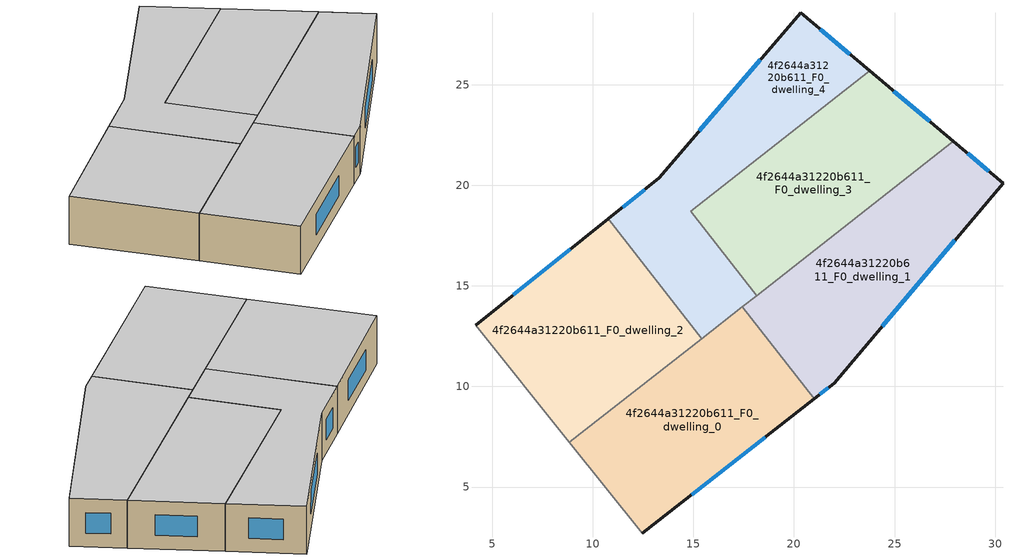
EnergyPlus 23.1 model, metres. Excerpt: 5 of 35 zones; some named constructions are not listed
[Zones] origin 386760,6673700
4f2644a31220b611_F0_dwelling_0
 floor ground (EU_floor_Construction): 17.44,13.96 21.01,9.4 12.47,2.69 8.84,7.22 z0
 wall outside (EU_wall_Construction): 12.47,2.69 21.01,9.4 z0:3
 wall adiabatic (EU_wall_Construction): 8.84,7.22 12.47,2.69 z0:3
 wall to 4f2644a31220b611_F0_dwelling_1 (EU_wall_Construction): 21.01,9.4 17.44,13.96 z0:3
 wall to 4f2644a31220b611_F0_dwelling_2 (EU_wall_Construction): 15.42,12.38 8.84,7.22 z0:3
 wall to 4f2644a31220b611_F0_dwelling_4 (EU_wall_Construction): 17.44,13.96 15.42,12.39 z0:3
 window (EU_Window_Construction): 14.91,4.61 18.57,7.48 z0.86:2.14
 ceiling to 4f2644a31220b611_F1_dwelling_0 (EU_floor_Construction): 21.01,9.4 17.44,13.96 8.84,7.22 12.47,2.69 z3
4f2644a31220b611_F0_dwelling_1
 floor ground (EU_floor_Construction): 30.39,20.1 21.99,10.17 21.01,9.4 17.44,13.96 27.93,22.18 z0
 wall outside (EU_wall_Construction): 21.01,9.4 21.99,10.17 30.39,20.1 27.93,22.18 z0:3
 wall to 4f2644a31220b611_F0_dwelling_3 (EU_wall_Construction): 27.93,22.18 18.15,14.52 z0:3
 wall to 4f2644a31220b611_F0_dwelling_4 (EU_wall_Construction): 18.15,14.52 17.44,13.96 z0:3
 window (EU_Window_Construction): 24.39,13.01 27.99,17.26 / 21.29,9.62 21.71,9.95 / 29.69,20.7 28.63,21.59 z0.86:2.14
 ceiling to 4f2644a31220b611_F1_dwelling_1 (EU_floor_Construction): 21.99,10.17 30.39,20.1 27.93,22.18 17.44,13.96 21.01,9.4 z3
4f2644a31220b611_F0_dwelling_2
 floor ground (EU_floor_Construction): 10.76,18.34 15.42,12.38 8.84,7.22 4.17,13.05 z0
 wall outside (EU_wall_Construction): 10.76,18.34 4.17,13.05 z0:3
 wall adiabatic (EU_wall_Construction): 4.17,13.05 8.84,7.22 z0:3
 wall to 4f2644a31220b611_F0_dwelling_4 (EU_wall_Construction): 15.42,12.38 10.76,18.34 z0:3
 window (EU_Window_Construction): 8.88,16.83 6.05,14.56 z0.86:2.14
 ceiling to 4f2644a31220b611_F1_dwelling_2 (EU_floor_Construction): 15.42,12.38 10.76,18.34 4.17,13.05 8.84,7.22 z3
4f2644a31220b611_F0_dwelling_3
 floor ground (EU_floor_Construction): 27.93,22.18 18.15,14.52 14.87,18.71 23.77,25.69 z0
 wall outside (EU_wall_Construction): 27.93,22.18 23.77,25.69 z0:3
 wall to 4f2644a31220b611_F0_dwelling_4 (EU_wall_Construction): 23.77,25.69 14.87,18.71 18.15,14.52 z0:3
 window (EU_Window_Construction): 26.74,23.18 24.96,24.69 z0.86:2.14
 ceiling to 4f2644a31220b611_F1_dwelling_3 (EU_floor_Construction): 27.93,22.18 23.77,25.69 14.87,18.71 18.15,14.52 z3
4f2644a31220b611_F0_dwelling_4
 floor ground (EU_floor_Construction): 23.77,25.69 14.87,18.71 18.15,14.52 15.42,12.38 10.76,18.34 13.29,20.37 20.33,28.59 z0
 wall outside (EU_wall_Construction): 23.77,25.69 20.33,28.59 13.29,20.37 10.76,18.34 z0:3
 window (EU_Window_Construction): 12.57,19.79 11.48,18.92 / 18.32,26.24 15.3,22.72 / 22.78,26.52 21.31,27.76 z0.86:2.14
 ceiling to 4f2644a31220b611_F1_dwelling_4 (EU_floor_Construction): 18.15,14.52 14.87,18.71 23.77,25.69 20.33,28.59 13.29,20.37 10.76,18.34 15.42,12.38 z3
[HVACTEMPLATE:THERMOSTAT] Constant Heating Setpoint=20; Constant Cooling Setpoint=50
EU_HeatOnly_4f2644a31220b611_F0_dwelling_0; EU_HeatOnly_4f2644a31220b611_F0_dwelling_1; EU_HeatOnly_4f2644a31220b611_F0_dwelling_2; EU_HeatOnly_4f2644a31220b611_F0_dwelling_3; EU_HeatOnly_4f2644a31220b611_F0_dwelling_4; EU_HeatOnly_4f2644a31220b611_F1_dwelling_0; EU_HeatOnly_4f2644a31220b611_F1_dwelling_1; EU_HeatOnly_4f2644a31220b611_F1_dwelling_2; EU_HeatOnly_4f2644a31220b611_F1_dwelling_3; EU_HeatOnly_4f2644a31220b611_F1_dwelling_4; EU_HeatOnly_4f2644a31220b611_F2_dwelling_0; EU_HeatOnly_4f2644a31220b611_F2_dwelling_1; EU_HeatOnly_4f2644a31220b611_F2_dwelling_2; EU_HeatOnly_4f2644a31220b611_F2_dwelling_3; EU_HeatOnly_4f2644a31220b611_F2_dwelling_4; EU_HeatOnly_4f2644a31220b611_F3_dwelling_0; EU_HeatOnly_4f2644a31220b611_F3_dwelling_1; EU_HeatOnly_4f2644a31220b611_F3_dwelling_2; EU_HeatOnly_4f2644a31220b611_F3_dwelling_3; EU_HeatOnly_4f2644a31220b611_F3_dwelling_4; EU_HeatOnly_4f2644a31220b611_F4_dwelling_0; EU_HeatOnly_4f2644a31220b611_F4_dwelling_1; EU_HeatOnly_4f2644a31220b611_F4_dwelling_2; EU_HeatOnly_4f2644a31220b611_F4_dwelling_3; EU_HeatOnly_4f2644a31220b611_F4_dwelling_4; EU_HeatOnly_4f2644a31220b611_F5_dwelling_0; EU_HeatOnly_4f2644a31220b611_F5_dwelling_1; EU_HeatOnly_4f2644a31220b611_F5_dwelling_2; EU_HeatOnly_4f2644a31220b611_F5_dwelling_3; EU_HeatOnly_4f2644a31220b611_F5_dwelling_4; EU_HeatOnly_4f2644a31220b611_F6_dwelling_0; EU_HeatOnly_4f2644a31220b611_F6_dwelling_1; EU_HeatOnly_4f2644a31220b611_F6_dwelling_2; EU_HeatOnly_4f2644a31220b611_F6_dwelling_3; EU_HeatOnly_4f2644a31220b611_F6_dwelling_4
[SCHEDULE:CONSTANT]
Name | Hourly Value
EU_AlwaysOn | 1
EU_CoolingOff | 0
[SCHEDULE:FILE] Column Number=1; Rows to Skip at Top=0; Number of Hours of Data=8760; Column Separator=Comma; Interpolate to Timestep=No; Minutes per Item=60; Adjust Schedule for Daylight Savings=Yes
Name | File
EU_Step8_GainSchedule_4f2644a31220b611_F5_dwelling_3_f000 | ../../schedules/4f2644a31220b611/4f2644a31220b611_F5_dwelling_3_f000_gain.csv
EU_Step8_GainSchedule_4f2644a31220b611_F5_dwelling_4_f000 | ../../schedules/4f2644a31220b611/4f2644a31220b611_F5_dwelling_4_f000_gain.csv
EU_Step8_GainSchedule_4f2644a31220b611_F6_dwelling_0_f000 | ../../schedules/4f2644a31220b611/4f2644a31220b611_F6_dwelling_0_f000_gain.csv
EU_Step8_GainSchedule_4f2644a31220b611_F6_dwelling_1_f000 | ../../schedules/4f2644a31220b611/4f2644a31220b611_F6_dwelling_1_f000_gain.csv
EU_Step8_GainSchedule_4f2644a31220b611_F6_dwelling_2_f000 | ../../schedules/4f2644a31220b611/4f2644a31220b611_F6_dwelling_2_f000_gain.csv
EU_Step8_GainSchedule_4f2644a31220b611_F6_dwelling_3_f000 | ../../schedules/4f2644a31220b611/4f2644a31220b611_F6_dwelling_3_f000_gain.csv
EU_Step8_GainSchedule_4f2644a31220b611_F6_dwelling_4_f000 | ../../schedules/4f2644a31220b611/4f2644a31220b611_F6_dwelling_4_f000_gain.csv
